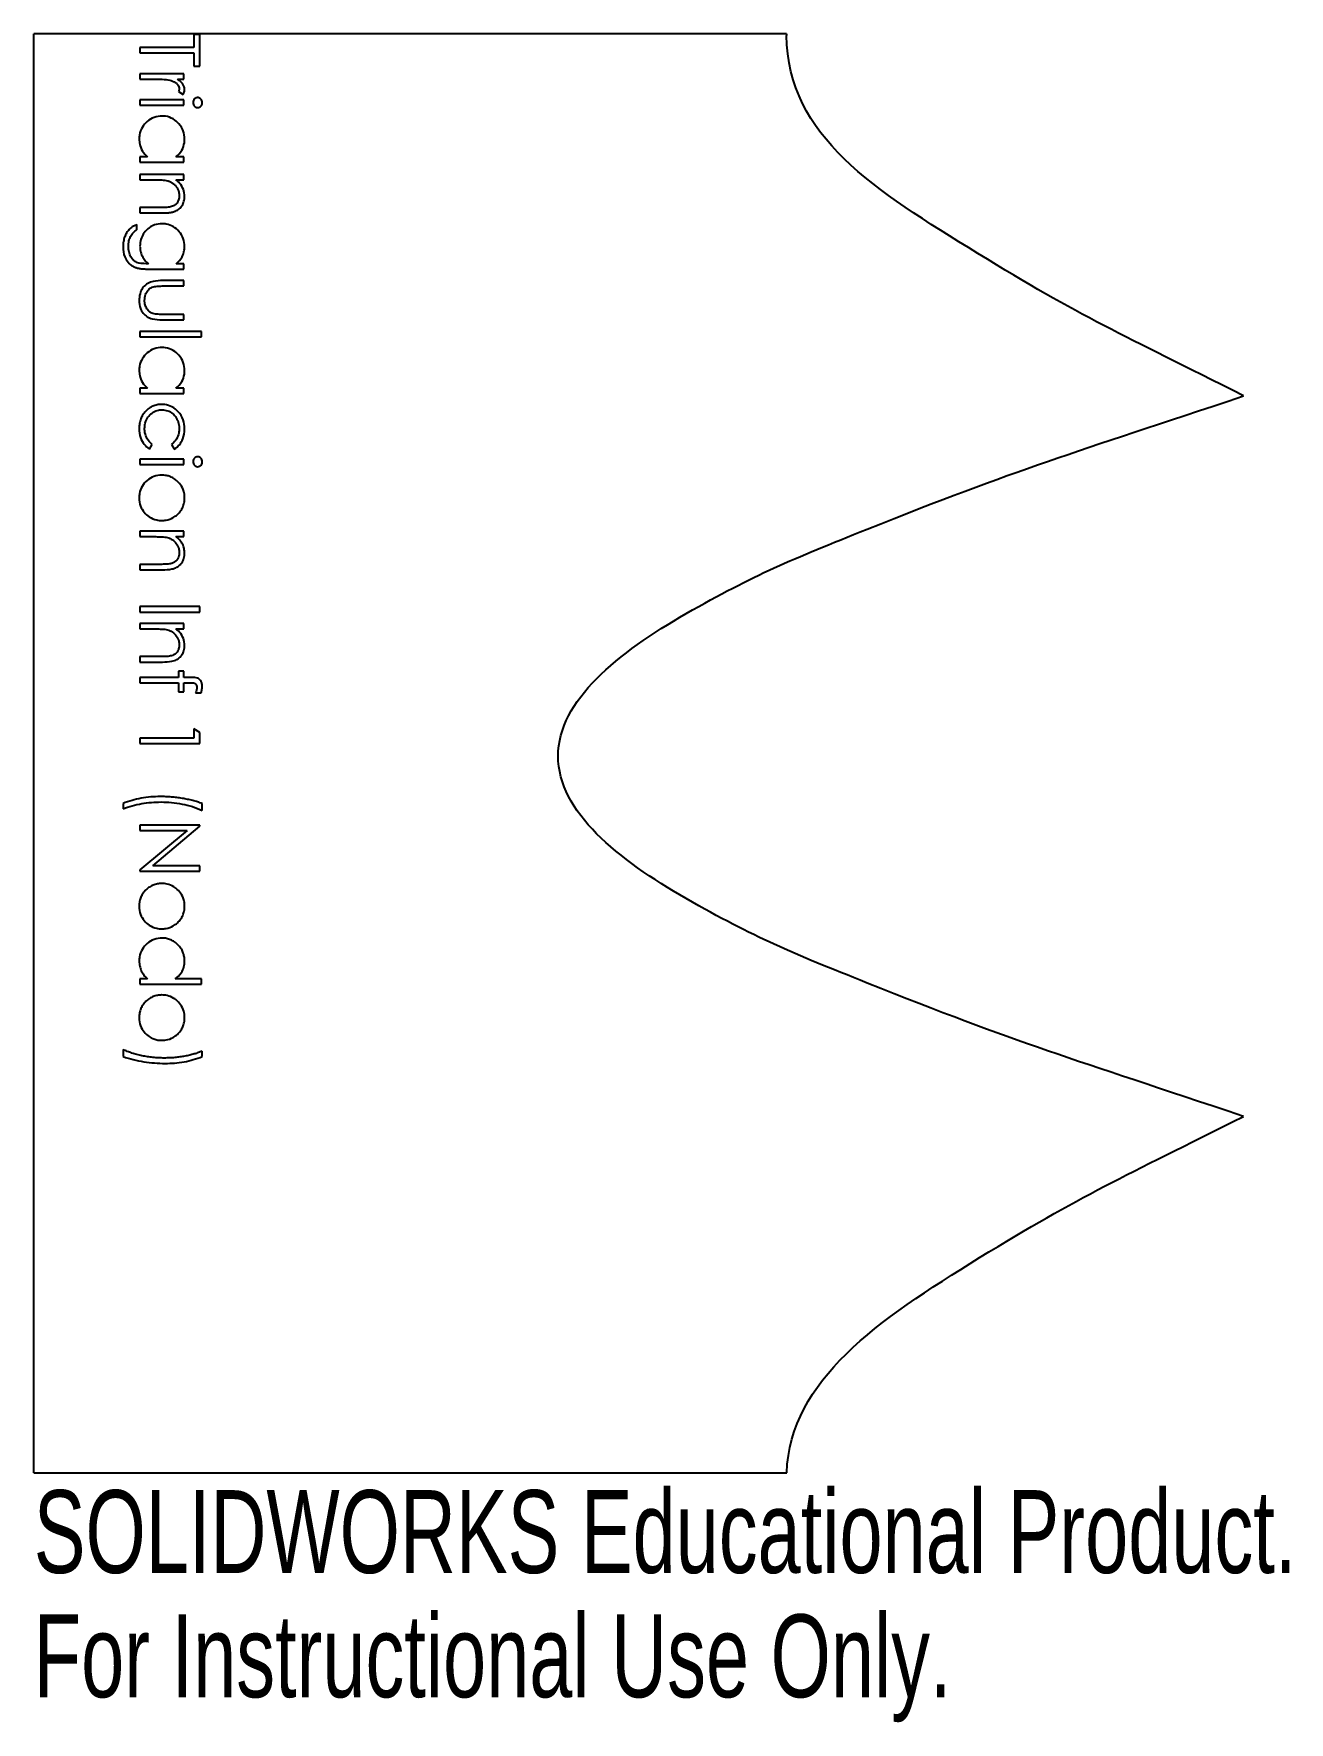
# Model space of a CAD drawing. Header units: millimetres. Extents: x 560.9 to 634.2, y -98.4 to 0.1.
import ezdxf

# ---------------------------------------------------------------- set-up
doc = ezdxf.new("R2010")
doc.units = ezdxf.units.MM
doc.styles.add('SLDTEXTSTYLE0', font='TXT', dxfattribs={"width": 0.7})

msp = doc.modelspace()

# ---------------------------------------------------------------- linework, layer by layer
at = {"color": 7, "linetype": 'Continuous', "lineweight": 25}
for p, q in [((560.889, -83.867), (560.889, 0.1)), ((604.826, 0.1), (560.889, 0.1)), ((570.229, 0.055), (570.229, -0.708)), ((570.588, 0.055), (570.229, 0.055)), ((570.588, -1.785), (570.588, 0.055)), ((604.826, 0.1), (604.826, 0)), ((567.088, -0.708), (567.088, -1.022)), ((570.229, -0.708), (567.088, -0.708)), ((567.088, -1.022), (570.229, -1.022)), ((570.229, -1.022), (570.229, -1.785)), ((570.229, -1.785), (570.588, -1.785)), ((569.645, -2.233), (567.088, -2.233)), ((567.088, -2.233), (567.088, -2.547)), ((567.088, -2.547), (567.947, -2.547)), ((569.269, -2.547), (569.645, -2.547)), ((569.645, -2.547), (569.645, -2.233)), ((569.645, -3.759), (567.088, -3.759)), ((567.088, -3.759), (567.088, -4.073)), ((569.331, -3.272), (569.603, -3.445)), ((569.645, -4.073), (569.645, -3.759)), ((567.088, -4.073), (569.645, -4.073)), ((567.088, -7.079), (567.088, -7.394)), ((567.53, -7.079), (567.088, -7.079)), ((567.088, -7.394), (569.645, -7.394)), ((569.645, -7.079), (569.172, -7.079)), ((569.645, -7.394), (569.645, -7.079)), ((569.645, -8.112), (567.088, -8.112)), ((567.088, -8.112), (567.088, -8.426)), ((567.088, -8.426), (568.013, -8.426)), ((569.184, -8.426), (569.645, -8.426)), ((569.645, -8.426), (569.645, -8.112)), ((567.088, -10.041), (567.088, -10.355)), ((568.291, -10.041), (567.088, -10.041)), ((567.088, -10.355), (568.394, -10.355)), ((566.908, -11.342), (566.908, -11.028)), ((567.578, -13.317), (567.445, -13.317)), ((567.616, -13.631), (569.645, -13.631)), ((569.645, -13.317), (569.198, -13.317)), ((569.645, -13.631), (569.645, -13.317)), ((569.645, -14.304), (568.423, -14.304)), ((568.459, -14.618), (569.645, -14.618)), ((569.645, -14.618), (569.645, -14.304)), ((568.4, -16.592), (569.645, -16.592)), ((569.645, -16.278), (568.459, -16.278)), ((569.645, -16.592), (569.645, -16.278)), ((570.677, -17.265), (567.088, -17.265)), ((567.088, -17.265), (567.088, -17.579)), ((567.088, -17.579), (570.677, -17.579)), ((570.677, -17.579), (570.677, -17.265)), ((567.088, -20.586), (567.088, -20.9)), ((567.53, -20.586), (567.088, -20.586)), ((569.645, -20.586), (569.172, -20.586)), ((569.645, -20.9), (569.645, -20.586)), ((567.088, -20.9), (569.645, -20.9)), ((567.633, -24.131), (567.806, -23.868)), ((568.927, -23.868), (569.091, -24.131)), ((569.645, -24.714), (567.088, -24.714)), ((567.088, -24.714), (567.088, -25.028)), ((567.088, -25.028), (569.645, -25.028)), ((569.645, -25.028), (569.645, -24.714)), ((569.645, -28.932), (567.088, -28.932)), ((567.088, -28.932), (567.088, -29.246)), ((567.088, -29.246), (568.013, -29.246)), ((569.184, -29.246), (569.645, -29.246)), ((569.645, -29.246), (569.645, -28.932)), ((567.088, -30.862), (567.088, -31.176)), ((568.291, -30.862), (567.088, -30.862)), ((567.088, -31.176), (568.394, -31.176)), ((570.588, -33.329), (567.088, -33.329)), ((567.088, -33.329), (567.088, -33.644)), ((570.588, -33.644), (570.588, -33.329)), ((567.088, -33.644), (570.588, -33.644)), ((569.645, -34.317), (567.088, -34.317)), ((567.088, -34.317), (567.088, -34.631)), ((569.645, -34.631), (569.645, -34.317)), ((567.088, -34.631), (568.013, -34.631)), ((569.184, -34.631), (569.645, -34.631)), ((567.088, -36.246), (567.088, -36.56)), ((568.291, -36.246), (567.088, -36.246)), ((567.088, -36.56), (568.394, -36.56)), ((569.331, -37.099), (569.331, -37.458)), ((569.645, -37.099), (569.331, -37.099)), ((569.645, -37.458), (569.645, -37.099)), ((567.088, -37.458), (567.088, -37.772)), ((569.331, -37.458), (567.088, -37.458)), ((567.088, -37.772), (569.331, -37.773)), ((569.331, -37.773), (569.331, -38.31)), ((569.331, -38.31), (569.645, -38.31)), ((570.054, -37.458), (569.645, -37.458)), ((569.645, -37.774), (570, -37.774)), ((569.645, -38.31), (569.645, -37.774)), ((570.33, -38.355), (570.656, -38.355)), ((567.088, -41.003), (567.088, -41.317)), ((570.229, -41.003), (567.088, -41.003)), ((567.088, -41.317), (570.588, -41.317)), ((570.588, -40.67), (570.229, -40.464)), ((570.229, -40.464), (570.229, -41.003)), ((570.588, -41.317), (570.588, -40.67)), ((566.101, -44.817), (566.101, -45.131)), ((570.722, -45.221), (570.722, -44.817)), ((567.088, -46.073), (567.088, -46.387)), ((570.588, -46.073), (567.088, -46.073)), ((567.833, -48.451), (570.588, -46.139)), ((570.588, -46.139), (570.588, -46.073)), ((569.836, -46.387), (567.088, -48.694)), ((567.088, -46.387), (569.836, -46.387)), ((567.088, -48.694), (567.088, -48.765)), ((567.088, -48.765), (570.588, -48.765)), ((570.588, -48.451), (567.833, -48.451)), ((570.588, -48.765), (570.588, -48.451)), ((567.088, -55.047), (567.088, -55.362)), ((567.53, -55.047), (567.088, -55.047)), ((570.677, -55.047), (569.15, -55.047)), ((570.677, -55.362), (570.677, -55.047)), ((567.088, -55.362), (570.677, -55.362)), ((566.101, -59.176), (566.101, -59.579)), ((570.722, -59.579), (570.722, -59.265)), ((560.889, -83.867), (604.83, -83.867))]:
    msp.add_line(p, q, dxfattribs=at)
for points, knots in [([(631.496, -21.025), (624.433, -17.481), (621.964, -16.406), (610.016, -9.035), (604.882, -5.929), (604.826, 0)], [0, 0, 0, 0, 0.5, 0.5, 1, 1, 1, 1]), ([(567.947, -2.547), (568.021, -2.547), (568.094, -2.548), (568.168, -2.549), (568.241, -2.55), (568.315, -2.552), (568.388, -2.555), (568.535, -2.562), (568.682, -2.57), (568.825, -2.604)], [0, 0, 0, 0, 0.0002205228, 0.0002205228, 0.0002205228, 0.0004410483, 0.0004410483, 0.0004410483, 0.0008813911, 0.0008813911, 0.0008813911, 0.0008813911]), ([(568.825, -2.604), (568.938, -2.635), (569.051, -2.676), (569.149, -2.741), (569.204, -2.778), (569.254, -2.826), (569.293, -2.88), (569.32, -2.915), (569.342, -2.955), (569.356, -2.996), (569.37, -3.033), (569.374, -3.073), (569.376, -3.112)], [0, 0, 0, 0, 0.0003514599, 0.0003514599, 0.0003514599, 0.0005518038, 0.0005518038, 0.0005518038, 0.000683329, 0.000683329, 0.000683329, 0.0008000032, 0.0008000032, 0.0008000032, 0.0008000032]), ([(569.69, -3.171), (569.689, -3.143), (569.686, -3.087), (569.668, -3.004), (569.635, -2.923), (569.591, -2.842), (569.533, -2.764), (569.46, -2.689), (569.371, -2.615), (569.304, -2.571), (569.269, -2.547)], [0, 0, 0, 0, 0.1071705, 0.2139109, 0.3238902, 0.4386791, 0.5615832, 0.6938525, 0.8399222, 1, 1, 1, 1]), ([(569.376, -3.112), (569.375, -3.126), (569.375, -3.14), (569.372, -3.154), (569.37, -3.168), (569.366, -3.182), (569.362, -3.195), (569.353, -3.221), (569.342, -3.247), (569.331, -3.272)], [0, 0, 0, 0, 0.0000422712, 0.0000422712, 0.0000422712, 0.0000846409, 0.0000846409, 0.0000846409, 0.0001681501, 0.0001681501, 0.0001681501, 0.0001681501]), ([(569.603, -3.445), (569.615, -3.424), (569.627, -3.403), (569.638, -3.381), (569.648, -3.359), (569.658, -3.336), (569.665, -3.313), (569.681, -3.268), (569.688, -3.219), (569.69, -3.171)], [0, 0, 0, 0, 0.0000730136, 0.0000730136, 0.0000730136, 0.0001462822, 0.0001462822, 0.0001462822, 0.0002916278, 0.0002916278, 0.0002916278, 0.0002916278]), ([(570.452, -3.624), (570.415, -3.627), (570.378, -3.633), (570.345, -3.648), (570.316, -3.662), (570.29, -3.682), (570.267, -3.706), (570.242, -3.732), (570.221, -3.763), (570.207, -3.797), (570.193, -3.829), (570.186, -3.866), (570.185, -3.901), (570.184, -3.906), (570.184, -3.91), (570.184, -3.915)], [0, 0, 0, 0, 0.0001091807, 0.0001091807, 0.0001091807, 0.0002052783, 0.0002052783, 0.0002052783, 0.0003134633, 0.0003134633, 0.0003134633, 0.0004198314, 0.0004198314, 0.0004198314, 0.0004329436, 0.0004329436, 0.0004329436, 0.0004329436]), ([(570.184, -3.915), (570.186, -3.952), (570.19, -3.991), (570.203, -4.026), (570.217, -4.062), (570.238, -4.095), (570.264, -4.123), (570.287, -4.149), (570.316, -4.17), (570.347, -4.185), (570.375, -4.198), (570.405, -4.204), (570.435, -4.207), (570.441, -4.207), (570.446, -4.207), (570.452, -4.208)], [0, 0, 0, 0, 0.0001132344, 0.0001132344, 0.0001132344, 0.0002274674, 0.0002274674, 0.0002274674, 0.0003309058, 0.0003309058, 0.0003309058, 0.0004216792, 0.0004216792, 0.0004216792, 0.0004378, 0.0004378, 0.0004378, 0.0004378]), ([(570.722, -3.915), (570.721, -3.878), (570.717, -3.841), (570.703, -3.806), (570.69, -3.772), (570.669, -3.74), (570.645, -3.712), (570.622, -3.686), (570.593, -3.664), (570.562, -3.649), (570.535, -3.636), (570.505, -3.628), (570.475, -3.626), (570.468, -3.625), (570.46, -3.625), (570.452, -3.624)], [0, 0, 0, 0, 0.0001098436, 0.0001098436, 0.0001098436, 0.0002205593, 0.0002205593, 0.0002205593, 0.0003250792, 0.0003250792, 0.0003250792, 0.000414101, 0.000414101, 0.000414101, 0.0004374454, 0.0004374454, 0.0004374454, 0.0004374454]), ([(570.452, -4.208), (570.489, -4.206), (570.527, -4.199), (570.561, -4.183), (570.591, -4.169), (570.618, -4.149), (570.641, -4.125), (570.661, -4.103), (570.678, -4.078), (570.691, -4.052), (570.708, -4.02), (570.717, -3.985), (570.72, -3.949), (570.721, -3.938), (570.722, -3.926), (570.722, -3.915)], [0, 0, 0, 0, 0.0001118622, 0.0001118622, 0.0001118622, 0.0002103872, 0.0002103872, 0.0002103872, 0.0002975539, 0.0002975539, 0.0002975539, 0.0004040557, 0.0004040557, 0.0004040557, 0.0004378435, 0.0004378435, 0.0004378435, 0.0004378435]), ([(568.374, -4.701), (568.217, -4.705), (568.058, -4.725), (567.912, -4.779), (567.763, -4.833), (567.624, -4.917), (567.506, -5.021), (567.399, -5.115), (567.304, -5.225), (567.23, -5.346), (567.146, -5.483), (567.089, -5.639), (567.062, -5.797), (567.049, -5.876), (567.045, -5.955), (567.043, -6.035)], [0, 0, 0, 0, 0.000468553, 0.000468553, 0.000468553, 0.00094187, 0.00094187, 0.00094187, 0.001366251, 0.001366251, 0.001366251, 0.001848714, 0.001848714, 0.001848714, 0.002084067, 0.002084067, 0.002084067, 0.002084067]), ([(569.69, -6.045), (569.686, -5.885), (569.665, -5.722), (569.61, -5.572), (569.554, -5.421), (569.467, -5.279), (569.361, -5.158), (569.263, -5.046), (569.148, -4.948), (569.021, -4.872), (568.883, -4.79), (568.726, -4.736), (568.568, -4.714), (568.504, -4.706), (568.439, -4.703), (568.374, -4.701)], [0, 0, 0, 0, 0.000479479, 0.000479479, 0.000479479, 0.000962634, 0.000962634, 0.000962634, 0.001405138, 0.001405138, 0.001405138, 0.001885587, 0.001885587, 0.001885587, 0.002077591, 0.002077591, 0.002077591, 0.002077591]), ([(567.043, -6.035), (567.045, -6.135), (567.052, -6.235), (567.072, -6.333), (567.102, -6.477), (567.155, -6.618), (567.232, -6.743), (567.311, -6.87), (567.418, -6.98), (567.53, -7.079)], [0, 0, 0, 0, 0.000300039, 0.000300039, 0.000300039, 0.000743344, 0.000743344, 0.000743344, 0.00119571, 0.00119571, 0.00119571, 0.00119571]), ([(569.172, -7.079), (569.312, -6.971), (569.445, -6.844), (569.532, -6.69), (569.607, -6.558), (569.655, -6.409), (569.676, -6.259), (569.686, -6.188), (569.688, -6.116), (569.69, -6.045)], [0, 0, 0, 0, 0.000530759, 0.000530759, 0.000530759, 0.000981268, 0.000981268, 0.000981268, 0.001191082, 0.001191082, 0.001191082, 0.001191082]), ([(568.013, -8.426), (568.07, -8.426), (568.128, -8.426), (568.185, -8.427), (568.242, -8.428), (568.3, -8.431), (568.357, -8.433), (568.472, -8.439), (568.587, -8.449), (568.699, -8.474)], [0, 0, 0, 0, 0.0001724863, 0.0001724863, 0.0001724863, 0.000345024, 0.000345024, 0.000345024, 0.0006898418, 0.0006898418, 0.0006898418, 0.0006898418]), ([(568.699, -8.474), (568.722, -8.481), (568.769, -8.495), (568.837, -8.522), (568.902, -8.555), (568.964, -8.592), (569.023, -8.635), (569.079, -8.682), (569.132, -8.736), (569.182, -8.794), (569.227, -8.855), (569.268, -8.919), (569.301, -8.985), (569.329, -9.052), (569.35, -9.123), (569.365, -9.195), (569.375, -9.269), (569.376, -9.319), (569.376, -9.344)], [0, 0, 0, 0, 0.061992, 0.123897, 0.184802, 0.245629, 0.307099, 0.369269, 0.432493, 0.497554, 0.562334, 0.625915, 0.687615, 0.749743, 0.810995, 0.873359, 0.936007, 1, 1, 1, 1]), ([(569.69, -9.399), (569.686, -9.257), (569.667, -9.113), (569.618, -8.981), (569.568, -8.846), (569.49, -8.721), (569.394, -8.615), (569.331, -8.545), (569.258, -8.485), (569.184, -8.426)], [0, 0, 0, 0, 0.000424561, 0.000424561, 0.000424561, 0.000854339, 0.000854339, 0.000854339, 0.001133983, 0.001133983, 0.001133983, 0.001133983]), ([(568.394, -10.355), (568.436, -10.355), (568.516, -10.355), (568.633, -10.349), (568.741, -10.34), (568.841, -10.33), (568.932, -10.314), (569.015, -10.296), (569.089, -10.275), (569.176, -10.241), (569.273, -10.19), (569.378, -10.114), (569.47, -10.022), (569.549, -9.917), (569.612, -9.8), (569.658, -9.674), (569.685, -9.539), (569.689, -9.446), (569.69, -9.399)], [0, 0, 0, 0, 0.067923, 0.131717, 0.190656, 0.245181, 0.295489, 0.341221, 0.383361, 0.421412, 0.492924, 0.562832, 0.632712, 0.704141, 0.776527, 0.848832, 0.922765, 1, 1, 1, 1]), ([(569.376, -9.344), (569.375, -9.387), (569.373, -9.469), (569.348, -9.585), (569.309, -9.689), (569.253, -9.781), (569.181, -9.858), (569.093, -9.922), (568.989, -9.973), (568.913, -9.993), (568.873, -10.004)], [0, 0, 0, 0, 0.140739, 0.270019, 0.390719, 0.506822, 0.621524, 0.739167, 0.86448, 1, 1, 1, 1]), ([(568.873, -10.004), (568.825, -10.014), (568.777, -10.021), (568.728, -10.026), (568.679, -10.03), (568.631, -10.034), (568.582, -10.036), (568.485, -10.04), (568.388, -10.04), (568.291, -10.041)], [0, 0, 0, 0, 0.0001464428, 0.0001464428, 0.0001464428, 0.0002924623, 0.0002924623, 0.0002924623, 0.0005834567, 0.0005834567, 0.0005834567, 0.0005834567]), ([(566.908, -11.028), (566.86, -11.051), (566.768, -11.094), (566.643, -11.168), (566.536, -11.244), (566.445, -11.326), (566.369, -11.416), (566.301, -11.516), (566.243, -11.628), (566.192, -11.751), (566.15, -11.885), (566.123, -12.028), (566.103, -12.178), (566.101, -12.282), (566.101, -12.334)], [0, 0, 0, 0, 0.096942, 0.185125, 0.264589, 0.337093, 0.407303, 0.479849, 0.556958, 0.63826, 0.723152, 0.811521, 0.903506, 1, 1, 1, 1]), ([(566.415, -12.304), (566.416, -12.249), (566.419, -12.142), (566.441, -11.989), (566.479, -11.85), (566.532, -11.724), (566.601, -11.611), (566.688, -11.509), (566.79, -11.417), (566.868, -11.368), (566.908, -11.342)], [0, 0, 0, 0, 0.146145, 0.28065, 0.406475, 0.524888, 0.639938, 0.756195, 0.875284, 1, 1, 1, 1]), ([(568.375, -10.983), (568.225, -10.986), (568.073, -11.008), (567.932, -11.059), (567.79, -11.109), (567.656, -11.187), (567.542, -11.286), (567.438, -11.376), (567.349, -11.485), (567.278, -11.603), (567.204, -11.728), (567.149, -11.865), (567.118, -12.007), (567.098, -12.101), (567.089, -12.198), (567.088, -12.294)], [0, 0, 0, 0, 0.0004491, 0.0004491, 0.0004491, 0.00090161, 0.00090161, 0.00090161, 0.00131349, 0.00131349, 0.00131349, 0.001747088, 0.001747088, 0.001747088, 0.002033803, 0.002033803, 0.002033803, 0.002033803]), ([(569.69, -12.304), (569.687, -12.151), (569.661, -11.995), (569.609, -11.851), (569.556, -11.707), (569.476, -11.57), (569.378, -11.452), (569.28, -11.333), (569.158, -11.232), (569.024, -11.156), (568.9, -11.085), (568.764, -11.033), (568.624, -11.006), (568.542, -10.991), (568.458, -10.985), (568.375, -10.983)], [0, 0, 0, 0, 0.000460397, 0.000460397, 0.000460397, 0.000921795, 0.000921795, 0.000921795, 0.001384223, 0.001384223, 0.001384223, 0.001812171, 0.001812171, 0.001812171, 0.002059294, 0.002059294, 0.002059294, 0.002059294]), ([(566.101, -12.334), (566.103, -12.53), (566.128, -12.73), (566.2, -12.912), (566.246, -13.027), (566.309, -13.138), (566.389, -13.233), (566.469, -13.328), (566.57, -13.41), (566.68, -13.469), (566.728, -13.496), (566.78, -13.517), (566.831, -13.538)], [0, 0, 0, 0, 0.00058602, 0.00058602, 0.00058602, 0.000954509, 0.000954509, 0.000954509, 0.001326333, 0.001326333, 0.001326333, 0.001488899, 0.001488899, 0.001488899, 0.001488899]), ([(567.445, -13.317), (567.257, -13.316), (567.06, -13.312), (566.886, -13.239), (566.823, -13.212), (566.765, -13.172), (566.714, -13.125), (566.648, -13.064), (566.594, -12.988), (566.55, -12.909), (566.504, -12.826), (566.471, -12.735), (566.45, -12.643), (566.425, -12.533), (566.418, -12.418), (566.415, -12.304)], [0, 0, 0, 0, 0.000564316, 0.000564316, 0.000564316, 0.000766911, 0.000766911, 0.000766911, 0.001034491, 0.001034491, 0.001034491, 0.001313609, 0.001313609, 0.001313609, 0.001648592, 0.001648592, 0.001648592, 0.001648592]), ([(567.088, -12.294), (567.089, -12.344), (567.092, -12.442), (567.117, -12.587), (567.156, -12.728), (567.212, -12.864), (567.281, -12.993), (567.366, -13.112), (567.465, -13.222), (567.54, -13.285), (567.578, -13.317)], [0, 0, 0, 0, 0.1268199, 0.2509605, 0.3750365, 0.5001736, 0.6252807, 0.7491047, 0.8734393, 1, 1, 1, 1]), ([(569.198, -13.317), (569.329, -13.201), (569.457, -13.073), (569.541, -12.92), (569.607, -12.801), (569.649, -12.668), (569.672, -12.534), (569.684, -12.458), (569.688, -12.381), (569.69, -12.304)], [0, 0, 0, 0, 0.000524192, 0.000524192, 0.000524192, 0.000929105, 0.000929105, 0.000929105, 0.001156439, 0.001156439, 0.001156439, 0.001156439]), ([(566.831, -13.538), (566.853, -13.545), (566.9, -13.561), (566.976, -13.579), (567.06, -13.596), (567.154, -13.609), (567.257, -13.618), (567.368, -13.626), (567.489, -13.63), (567.572, -13.63), (567.616, -13.631)], [0, 0, 0, 0, 0.088282, 0.186629, 0.294571, 0.414136, 0.543709, 0.684511, 0.836555, 1, 1, 1, 1]), ([(568.423, -14.304), (568.235, -14.306), (568.044, -14.314), (567.86, -14.352), (567.749, -14.374), (567.638, -14.411), (567.54, -14.468), (567.442, -14.525), (567.351, -14.6), (567.279, -14.688), (567.212, -14.77), (567.158, -14.864), (567.121, -14.964), (567.071, -15.099), (567.048, -15.245), (567.044, -15.389), (567.043, -15.409), (567.043, -15.43), (567.043, -15.45)], [0, 0, 0, 0, 0.000565863, 0.000565863, 0.000565863, 0.000906736, 0.000906736, 0.000906736, 0.001249315, 0.001249315, 0.001249315, 0.001567921, 0.001567921, 0.001567921, 0.002000259, 0.002000259, 0.002000259, 0.002060774, 0.002060774, 0.002060774, 0.002060774]), ([(567.357, -15.453), (567.361, -15.338), (567.373, -15.221), (567.413, -15.114), (567.443, -15.032), (567.485, -14.954), (567.539, -14.886), (567.594, -14.819), (567.664, -14.76), (567.74, -14.719), (567.779, -14.698), (567.82, -14.682), (567.861, -14.668)], [0, 0, 0, 0, 0.0003439931, 0.0003439931, 0.0003439931, 0.0006025785, 0.0006025785, 0.0006025785, 0.0008640294, 0.0008640294, 0.0008640294, 0.0009928989, 0.0009928989, 0.0009928989, 0.0009928989]), ([(567.861, -14.668), (567.91, -14.654), (567.959, -14.645), (568.009, -14.639), (568.059, -14.633), (568.109, -14.629), (568.16, -14.626), (568.259, -14.619), (568.359, -14.618), (568.459, -14.618)], [0, 0, 0, 0, 0.0001511244, 0.0001511244, 0.0001511244, 0.0003015882, 0.0003015882, 0.0003015882, 0.0006008298, 0.0006008298, 0.0006008298, 0.0006008298]), ([(567.043, -15.45), (567.044, -15.609), (567.063, -15.772), (567.116, -15.922), (567.152, -16.023), (567.206, -16.118), (567.272, -16.201), (567.339, -16.284), (567.42, -16.357), (567.511, -16.413), (567.599, -16.467), (567.698, -16.507), (567.798, -16.532), (567.994, -16.582), (568.199, -16.59), (568.4, -16.592)], [0, 0, 0, 0, 0.000477917, 0.000477917, 0.000477917, 0.000796151, 0.000796151, 0.000796151, 0.00111455, 0.00111455, 0.00111455, 0.001424244, 0.001424244, 0.001424244, 0.002025947, 0.002025947, 0.002025947, 0.002025947]), ([(567.836, -16.226), (567.801, -16.212), (567.732, -16.184), (567.639, -16.119), (567.556, -16.041), (567.486, -15.947), (567.428, -15.84), (567.387, -15.721), (567.361, -15.59), (567.359, -15.5), (567.357, -15.453)], [0, 0, 0, 0, 0.115664, 0.229991, 0.346413, 0.46697, 0.591645, 0.720864, 0.855364, 1, 1, 1, 1]), ([(568.459, -16.278), (568.407, -16.278), (568.354, -16.278), (568.302, -16.276), (568.25, -16.275), (568.197, -16.274), (568.145, -16.271), (568.041, -16.265), (567.936, -16.256), (567.836, -16.226)], [0, 0, 0, 0, 0.0001570576, 0.0001570576, 0.0001570576, 0.0003140934, 0.0003140934, 0.0003140934, 0.0006275789, 0.0006275789, 0.0006275789, 0.0006275789]), ([(568.374, -18.208), (568.217, -18.212), (568.058, -18.232), (567.912, -18.285), (567.763, -18.339), (567.624, -18.424), (567.506, -18.528), (567.399, -18.622), (567.304, -18.731), (567.23, -18.853), (567.146, -18.99), (567.089, -19.146), (567.062, -19.304), (567.049, -19.382), (567.045, -19.462), (567.043, -19.541)], [0, 0, 0, 0, 0.000468553, 0.000468553, 0.000468553, 0.00094187, 0.00094187, 0.00094187, 0.001366251, 0.001366251, 0.001366251, 0.001848714, 0.001848714, 0.001848714, 0.002084067, 0.002084067, 0.002084067, 0.002084067]), ([(569.69, -19.551), (569.686, -19.391), (569.665, -19.228), (569.61, -19.078), (569.554, -18.927), (569.467, -18.785), (569.361, -18.664), (569.263, -18.553), (569.148, -18.454), (569.021, -18.378), (568.883, -18.297), (568.726, -18.243), (568.568, -18.221), (568.504, -18.212), (568.439, -18.21), (568.374, -18.208)], [0, 0, 0, 0, 0.000479479, 0.000479479, 0.000479479, 0.000962634, 0.000962634, 0.000962634, 0.001405138, 0.001405138, 0.001405138, 0.001885587, 0.001885587, 0.001885587, 0.002077591, 0.002077591, 0.002077591, 0.002077591]), ([(567.043, -19.541), (567.045, -19.641), (567.052, -19.742), (567.072, -19.84), (567.102, -19.983), (567.155, -20.125), (567.232, -20.249), (567.311, -20.377), (567.418, -20.487), (567.53, -20.586)], [0, 0, 0, 0, 0.000300039, 0.000300039, 0.000300039, 0.000743344, 0.000743344, 0.000743344, 0.00119571, 0.00119571, 0.00119571, 0.00119571]), ([(569.172, -20.586), (569.312, -20.478), (569.445, -20.35), (569.532, -20.196), (569.607, -20.064), (569.655, -19.915), (569.676, -19.765), (569.686, -19.694), (569.688, -19.623), (569.69, -19.551)], [0, 0, 0, 0, 0.000530759, 0.000530759, 0.000530759, 0.000981268, 0.000981268, 0.000981268, 0.001191082, 0.001191082, 0.001191082, 0.001191082]), ([(568.346, -21.528), (568.301, -21.529), (568.213, -21.532), (568.085, -21.551), (567.961, -21.582), (567.842, -21.625), (567.729, -21.683), (567.621, -21.752), (567.517, -21.833), (567.421, -21.927), (567.332, -22.029), (567.254, -22.139), (567.189, -22.256), (567.135, -22.379), (567.094, -22.509), (567.065, -22.645), (567.046, -22.787), (567.044, -22.884), (567.043, -22.934)], [0, 0, 0, 0, 0.062364, 0.123012, 0.182174, 0.241193, 0.300283, 0.359854, 0.421046, 0.484347, 0.548038, 0.610621, 0.673006, 0.735559, 0.798911, 0.863669, 0.930444, 1, 1, 1, 1]), ([(569.69, -22.96), (569.688, -22.78), (569.663, -22.597), (569.603, -22.428), (569.542, -22.257), (569.446, -22.095), (569.325, -21.96), (569.22, -21.843), (569.09, -21.746), (568.951, -21.674), (568.82, -21.606), (568.675, -21.561), (568.529, -21.541), (568.468, -21.532), (568.407, -21.529), (568.346, -21.528)], [0, 0, 0, 0, 0.000539492, 0.000539492, 0.000539492, 0.001084889, 0.001084889, 0.001084889, 0.00155631, 0.00155631, 0.00155631, 0.001998968, 0.001998968, 0.001998968, 0.002180722, 0.002180722, 0.002180722, 0.002180722]), ([(631.496, -63.075), (621.566, -59.753), (618.25, -58.786), (605.159, -53.545), (602.943, -52.652), (594.993, -48.082), (591.49, -45.322), (591.491, -38.779), (594.994, -36.017), (602.941, -31.45), (605.16, -30.555), (618.248, -25.315), (621.567, -24.347), (631.496, -21.025)], [0, 0, 0, 0, 0.25, 0.25, 0.375, 0.375, 0.5, 0.5, 0.625, 0.625, 0.75, 0.75, 1, 1, 1, 1]), ([(567.357, -22.939), (567.362, -22.795), (567.379, -22.648), (567.429, -22.513), (567.47, -22.404), (567.528, -22.301), (567.6, -22.211), (567.673, -22.121), (567.765, -22.044), (567.865, -21.984), (567.961, -21.927), (568.067, -21.884), (568.177, -21.862), (568.241, -21.849), (568.308, -21.845), (568.374, -21.842)], [0, 0, 0, 0, 0.000432121, 0.000432121, 0.000432121, 0.00077744, 0.00077744, 0.00077744, 0.001125126, 0.001125126, 0.001125126, 0.001459639, 0.001459639, 0.001459639, 0.001655113, 0.001655113, 0.001655113, 0.001655113]), ([(568.374, -21.842), (568.486, -21.845), (568.6, -21.861), (568.705, -21.898), (568.812, -21.936), (568.911, -21.997), (568.997, -22.071), (569.075, -22.138), (569.144, -22.216), (569.2, -22.303), (569.268, -22.406), (569.316, -22.523), (569.344, -22.643), (569.367, -22.739), (569.373, -22.838), (569.376, -22.937)], [0, 0, 0, 0, 0.000336195, 0.000336195, 0.000336195, 0.000676197, 0.000676197, 0.000676197, 0.000983424, 0.000983424, 0.000983424, 0.001353894, 0.001353894, 0.001353894, 0.001647623, 0.001647623, 0.001647623, 0.001647623]), ([(567.043, -22.934), (567.044, -23.113), (567.067, -23.296), (567.125, -23.465), (567.173, -23.605), (567.244, -23.74), (567.335, -23.856), (567.418, -23.963), (567.521, -24.055), (567.633, -24.131)], [0, 0, 0, 0, 0.000537768, 0.000537768, 0.000537768, 0.000980305, 0.000980305, 0.000980305, 0.001384691, 0.001384691, 0.001384691, 0.001384691]), ([(567.806, -23.868), (567.739, -23.811), (567.673, -23.752), (567.617, -23.684), (567.537, -23.587), (567.471, -23.476), (567.428, -23.358), (567.385, -23.241), (567.363, -23.115), (567.359, -22.991), (567.358, -22.974), (567.357, -22.956), (567.357, -22.939)], [0, 0, 0, 0, 0.000263231, 0.000263231, 0.000263231, 0.000643619, 0.000643619, 0.000643619, 0.001019006, 0.001019006, 0.001019006, 0.001071059, 0.001071059, 0.001071059, 0.001071059]), ([(569.376, -22.937), (569.374, -23.025), (569.369, -23.114), (569.351, -23.201), (569.327, -23.323), (569.282, -23.443), (569.218, -23.55), (569.154, -23.655), (569.07, -23.75), (568.976, -23.829), (568.96, -23.842), (568.944, -23.855), (568.927, -23.868)], [0, 0, 0, 0, 0.000265138, 0.000265138, 0.000265138, 0.000642413, 0.000642413, 0.000642413, 0.001014098, 0.001014098, 0.001014098, 0.001076079, 0.001076079, 0.001076079, 0.001076079]), ([(569.091, -24.131), (569.201, -24.062), (569.305, -23.98), (569.387, -23.879), (569.469, -23.779), (569.532, -23.661), (569.58, -23.541), (569.652, -23.357), (569.686, -23.157), (569.69, -22.96)], [0, 0, 0, 0, 0.000388541, 0.000388541, 0.000388541, 0.000777045, 0.000777045, 0.000777045, 0.001370811, 0.001370811, 0.001370811, 0.001370811]), ([(570.452, -24.579), (570.415, -24.582), (570.378, -24.588), (570.345, -24.603), (570.316, -24.617), (570.29, -24.638), (570.267, -24.661), (570.242, -24.688), (570.221, -24.718), (570.207, -24.752), (570.193, -24.785), (570.186, -24.821), (570.185, -24.856), (570.184, -24.861), (570.184, -24.865), (570.184, -24.87)], [0, 0, 0, 0, 0.0001091807, 0.0001091807, 0.0001091807, 0.0002052783, 0.0002052783, 0.0002052783, 0.0003134633, 0.0003134633, 0.0003134633, 0.0004198314, 0.0004198314, 0.0004198314, 0.0004329436, 0.0004329436, 0.0004329436, 0.0004329436]), ([(570.722, -24.87), (570.721, -24.833), (570.717, -24.796), (570.703, -24.762), (570.69, -24.727), (570.669, -24.695), (570.645, -24.667), (570.622, -24.642), (570.593, -24.619), (570.562, -24.604), (570.535, -24.591), (570.505, -24.584), (570.475, -24.581), (570.468, -24.58), (570.46, -24.58), (570.452, -24.579)], [0, 0, 0, 0, 0.0001098436, 0.0001098436, 0.0001098436, 0.0002205593, 0.0002205593, 0.0002205593, 0.0003250792, 0.0003250792, 0.0003250792, 0.000414101, 0.000414101, 0.000414101, 0.0004374454, 0.0004374454, 0.0004374454, 0.0004374454]), ([(570.184, -24.87), (570.186, -24.907), (570.19, -24.946), (570.203, -24.981), (570.217, -25.017), (570.238, -25.05), (570.264, -25.078), (570.287, -25.104), (570.316, -25.125), (570.347, -25.14), (570.375, -25.153), (570.405, -25.16), (570.435, -25.162), (570.441, -25.162), (570.446, -25.162), (570.452, -25.163)], [0, 0, 0, 0, 0.0001132344, 0.0001132344, 0.0001132344, 0.0002274674, 0.0002274674, 0.0002274674, 0.0003309058, 0.0003309058, 0.0003309058, 0.0004216792, 0.0004216792, 0.0004216792, 0.0004378, 0.0004378, 0.0004378, 0.0004378]), ([(570.452, -25.163), (570.489, -25.161), (570.527, -25.155), (570.561, -25.139), (570.591, -25.124), (570.618, -25.104), (570.641, -25.08), (570.661, -25.058), (570.678, -25.033), (570.691, -25.007), (570.708, -24.975), (570.717, -24.94), (570.72, -24.904), (570.721, -24.893), (570.722, -24.881), (570.722, -24.87)], [0, 0, 0, 0, 0.0001118622, 0.0001118622, 0.0001118622, 0.0002103872, 0.0002103872, 0.0002103872, 0.0002975539, 0.0002975539, 0.0002975539, 0.0004040557, 0.0004040557, 0.0004040557, 0.0004378435, 0.0004378435, 0.0004378435, 0.0004378435]), ([(568.36, -25.656), (568.206, -25.66), (568.049, -25.681), (567.904, -25.734), (567.758, -25.787), (567.621, -25.869), (567.503, -25.969), (567.387, -26.065), (567.285, -26.182), (567.21, -26.312), (567.137, -26.438), (567.088, -26.58), (567.064, -26.723), (567.049, -26.808), (567.045, -26.895), (567.043, -26.982)], [0, 0, 0, 0, 0.000462335, 0.000462335, 0.000462335, 0.000927127, 0.000927127, 0.000927127, 0.001377586, 0.001377586, 0.001377586, 0.001814281, 0.001814281, 0.001814281, 0.002070461, 0.002070461, 0.002070461, 0.002070461]), ([(569.267, -26.007), (569.235, -25.979), (569.171, -25.924), (569.068, -25.852), (568.96, -25.792), (568.849, -25.742), (568.733, -25.703), (568.612, -25.676), (568.487, -25.66), (568.402, -25.658), (568.36, -25.656)], [0, 0, 0, 0, 0.128411, 0.253759, 0.377286, 0.498912, 0.621321, 0.744762, 0.871081, 1, 1, 1, 1]), ([(569.69, -26.982), (569.688, -26.89), (569.683, -26.797), (569.665, -26.707), (569.638, -26.567), (569.587, -26.428), (569.514, -26.305), (569.447, -26.195), (569.36, -26.096), (569.267, -26.007)], [0, 0, 0, 0, 0.000275341, 0.000275341, 0.000275341, 0.000708871, 0.000708871, 0.000708871, 0.00109746, 0.00109746, 0.00109746, 0.00109746]), ([(567.043, -26.982), (567.047, -27.144), (567.067, -27.31), (567.123, -27.462), (567.17, -27.59), (567.24, -27.712), (567.327, -27.816), (567.414, -27.921), (567.518, -28.013), (567.631, -28.088), (567.763, -28.175), (567.912, -28.239), (568.066, -28.273), (568.162, -28.294), (568.261, -28.302), (568.36, -28.304)], [0, 0, 0, 0, 0.000487069, 0.000487069, 0.000487069, 0.000894783, 0.000894783, 0.000894783, 0.00129993, 0.00129993, 0.00129993, 0.001772484, 0.001772484, 0.001772484, 0.002064289, 0.002064289, 0.002064289, 0.002064289]), ([(569.269, -27.953), (569.303, -27.921), (569.369, -27.857), (569.455, -27.75), (569.527, -27.637), (569.587, -27.518), (569.633, -27.393), (569.666, -27.261), (569.687, -27.124), (569.689, -27.03), (569.69, -26.982)], [0, 0, 0, 0, 0.12849, 0.253137, 0.375318, 0.496784, 0.617855, 0.74166, 0.868245, 1, 1, 1, 1]), ([(568.36, -28.304), (568.443, -28.302), (568.527, -28.297), (568.609, -28.283), (568.752, -28.258), (568.893, -28.208), (569.019, -28.136), (569.109, -28.085), (569.191, -28.021), (569.269, -27.953)], [0, 0, 0, 0, 0.000250447, 0.000250447, 0.000250447, 0.00069061, 0.00069061, 0.00069061, 0.001000429, 0.001000429, 0.001000429, 0.001000429]), ([(568.013, -29.246), (568.07, -29.246), (568.128, -29.247), (568.185, -29.248), (568.242, -29.249), (568.3, -29.251), (568.357, -29.254), (568.472, -29.259), (568.587, -29.269), (568.699, -29.295)], [0, 0, 0, 0, 0.0001724863, 0.0001724863, 0.0001724863, 0.000345024, 0.000345024, 0.000345024, 0.0006898418, 0.0006898418, 0.0006898418, 0.0006898418]), ([(568.699, -29.295), (568.799, -29.324), (568.898, -29.366), (568.983, -29.427), (569.069, -29.487), (569.145, -29.563), (569.207, -29.648), (569.271, -29.736), (569.322, -29.838), (569.349, -29.944), (569.367, -30.016), (569.375, -30.091), (569.376, -30.165)], [0, 0, 0, 0, 0.000313579, 0.000313579, 0.000313579, 0.000626976, 0.000626976, 0.000626976, 0.000956244, 0.000956244, 0.000956244, 0.001176221, 0.001176221, 0.001176221, 0.001176221]), ([(569.69, -30.219), (569.689, -30.172), (569.686, -30.08), (569.663, -29.944), (569.625, -29.813), (569.572, -29.688), (569.502, -29.568), (569.414, -29.453), (569.307, -29.345), (569.226, -29.28), (569.184, -29.246)], [0, 0, 0, 0, 0.12314, 0.243411, 0.36189, 0.48007, 0.601012, 0.726431, 0.859024, 1, 1, 1, 1]), ([(568.394, -31.176), (568.578, -31.175), (568.765, -31.168), (568.946, -31.131), (569.048, -31.111), (569.149, -31.078), (569.24, -31.027), (569.331, -30.975), (569.414, -30.906), (569.481, -30.825), (569.543, -30.75), (569.593, -30.665), (569.628, -30.575), (569.664, -30.48), (569.683, -30.377), (569.688, -30.275), (569.689, -30.257), (569.69, -30.238), (569.69, -30.219)], [0, 0, 0, 0, 0.000553515, 0.000553515, 0.000553515, 0.000866834, 0.000866834, 0.000866834, 0.001182824, 0.001182824, 0.001182824, 0.001473167, 0.001473167, 0.001473167, 0.001779524, 0.001779524, 0.001779524, 0.001835174, 0.001835174, 0.001835174, 0.001835174]), ([(569.376, -30.165), (569.373, -30.257), (569.365, -30.351), (569.335, -30.438), (569.315, -30.497), (569.285, -30.554), (569.247, -30.604), (569.208, -30.653), (569.16, -30.696), (569.108, -30.73), (569.056, -30.763), (568.998, -30.788), (568.939, -30.806), (568.917, -30.813), (568.895, -30.818), (568.873, -30.824)], [0, 0, 0, 0, 0.0002769339, 0.0002769339, 0.0002769339, 0.0004633954, 0.0004633954, 0.0004633954, 0.0006504252, 0.0006504252, 0.0006504252, 0.0008345273, 0.0008345273, 0.0008345273, 0.0009022224, 0.0009022224, 0.0009022224, 0.0009022224]), ([(568.873, -30.824), (568.825, -30.835), (568.777, -30.842), (568.728, -30.846), (568.679, -30.851), (568.631, -30.854), (568.582, -30.856), (568.485, -30.861), (568.388, -30.861), (568.291, -30.862)], [0, 0, 0, 0, 0.0001464428, 0.0001464428, 0.0001464428, 0.0002924623, 0.0002924623, 0.0002924623, 0.0005834567, 0.0005834567, 0.0005834567, 0.0005834567]), ([(568.013, -34.631), (568.07, -34.631), (568.128, -34.631), (568.185, -34.632), (568.242, -34.633), (568.3, -34.636), (568.357, -34.638), (568.472, -34.644), (568.587, -34.654), (568.699, -34.679)], [0, 0, 0, 0, 0.0001724863, 0.0001724863, 0.0001724863, 0.000345024, 0.000345024, 0.000345024, 0.0006898418, 0.0006898418, 0.0006898418, 0.0006898418]), ([(568.699, -34.679), (568.799, -34.708), (568.898, -34.751), (568.983, -34.811), (569.069, -34.872), (569.145, -34.948), (569.207, -35.032), (569.271, -35.121), (569.322, -35.222), (569.349, -35.329), (569.367, -35.4), (569.375, -35.475), (569.376, -35.549)], [0, 0, 0, 0, 0.000313579, 0.000313579, 0.000313579, 0.000626976, 0.000626976, 0.000626976, 0.000956244, 0.000956244, 0.000956244, 0.001176221, 0.001176221, 0.001176221, 0.001176221]), ([(569.69, -35.604), (569.686, -35.462), (569.667, -35.318), (569.618, -35.186), (569.568, -35.052), (569.49, -34.926), (569.394, -34.82), (569.331, -34.75), (569.258, -34.69), (569.184, -34.631)], [0, 0, 0, 0, 0.000424561, 0.000424561, 0.000424561, 0.000854339, 0.000854339, 0.000854339, 0.001133983, 0.001133983, 0.001133983, 0.001133983]), ([(568.873, -36.209), (568.825, -36.219), (568.777, -36.226), (568.728, -36.231), (568.679, -36.236), (568.631, -36.239), (568.582, -36.241), (568.485, -36.245), (568.388, -36.246), (568.291, -36.246)], [0, 0, 0, 0, 0.0001464428, 0.0001464428, 0.0001464428, 0.0002924623, 0.0002924623, 0.0002924623, 0.0005834567, 0.0005834567, 0.0005834567, 0.0005834567]), ([(568.394, -36.56), (568.578, -36.56), (568.765, -36.553), (568.946, -36.516), (569.048, -36.495), (569.149, -36.462), (569.24, -36.411), (569.331, -36.36), (569.414, -36.29), (569.481, -36.21), (569.543, -36.135), (569.593, -36.049), (569.628, -35.959), (569.664, -35.864), (569.683, -35.762), (569.688, -35.66), (569.689, -35.641), (569.69, -35.623), (569.69, -35.604)], [0, 0, 0, 0, 0.000553515, 0.000553515, 0.000553515, 0.000866834, 0.000866834, 0.000866834, 0.001182824, 0.001182824, 0.001182824, 0.001473167, 0.001473167, 0.001473167, 0.001779524, 0.001779524, 0.001779524, 0.001835174, 0.001835174, 0.001835174, 0.001835174]), ([(569.376, -35.549), (569.375, -35.592), (569.373, -35.674), (569.348, -35.79), (569.309, -35.894), (569.253, -35.986), (569.181, -36.064), (569.093, -36.127), (568.989, -36.178), (568.913, -36.198), (568.873, -36.209)], [0, 0, 0, 0, 0.140739, 0.270019, 0.390719, 0.506822, 0.621524, 0.739167, 0.86448, 1, 1, 1, 1]), ([(570, -37.774), (570.09, -37.774), (570.183, -37.764), (570.27, -37.789), (570.285, -37.793), (570.299, -37.799), (570.312, -37.808), (570.327, -37.819), (570.34, -37.834), (570.352, -37.849), (570.369, -37.871), (570.383, -37.897), (570.392, -37.925), (570.404, -37.96), (570.407, -37.999), (570.408, -38.037)], [0, 0, 0, 0, 0.0002702832, 0.0002702832, 0.0002702832, 0.0003157266, 0.0003157266, 0.0003157266, 0.0003719865, 0.0003719865, 0.0003719865, 0.0004577959, 0.0004577959, 0.0004577959, 0.0005708147, 0.0005708147, 0.0005708147, 0.0005708147]), ([(570.722, -37.972), (570.72, -37.903), (570.713, -37.832), (570.69, -37.767), (570.672, -37.718), (570.647, -37.671), (570.614, -37.63), (570.582, -37.589), (570.541, -37.553), (570.496, -37.528), (570.457, -37.506), (570.414, -37.491), (570.37, -37.483), (570.267, -37.461), (570.16, -37.458), (570.054, -37.458)], [0, 0, 0, 0, 0.0002082056, 0.0002082056, 0.0002082056, 0.0003634053, 0.0003634053, 0.0003634053, 0.0005203354, 0.0005203354, 0.0005203354, 0.0006520708, 0.0006520708, 0.0006520708, 0.0009655254, 0.0009655254, 0.0009655254, 0.0009655254]), ([(570.408, -38.037), (570.407, -38.064), (570.406, -38.092), (570.402, -38.119), (570.397, -38.147), (570.391, -38.174), (570.384, -38.2), (570.37, -38.253), (570.35, -38.304), (570.33, -38.355)], [0, 0, 0, 0, 0.000082786, 0.000082786, 0.000082786, 0.0001656782, 0.0001656782, 0.0001656782, 0.0003299111, 0.0003299111, 0.0003299111, 0.0003299111]), ([(570.656, -38.355), (570.665, -38.324), (570.674, -38.292), (570.682, -38.261), (570.69, -38.229), (570.697, -38.198), (570.703, -38.166), (570.715, -38.102), (570.72, -38.037), (570.722, -37.972)], [0, 0, 0, 0, 0.000097582, 0.000097582, 0.000097582, 0.0001952347, 0.0001952347, 0.0001952347, 0.0003901481, 0.0003901481, 0.0003901481, 0.0003901481]), ([(568.27, -44.413), (568.085, -44.415), (567.899, -44.42), (567.715, -44.436), (567.53, -44.452), (567.346, -44.476), (567.163, -44.509), (566.8, -44.574), (566.44, -44.672), (566.101, -44.817)], [0, 0, 0, 0, 0.000555753, 0.000555753, 0.000555753, 0.001111939, 0.001111939, 0.001111939, 0.002223125, 0.002223125, 0.002223125, 0.002223125]), ([(566.101, -45.131), (566.276, -45.06), (566.454, -44.995), (566.637, -44.945), (566.819, -44.894), (567.004, -44.854), (567.191, -44.822), (567.561, -44.758), (567.939, -44.732), (568.315, -44.727)], [0, 0, 0, 0, 0.000567485, 0.000567485, 0.000567485, 0.001134474, 0.001134474, 0.001134474, 0.002264522, 0.002264522, 0.002264522, 0.002264522]), ([(570.722, -44.817), (570.632, -44.785), (570.447, -44.721), (570.162, -44.64), (569.865, -44.571), (569.558, -44.514), (569.243, -44.469), (568.923, -44.437), (568.598, -44.416), (568.379, -44.414), (568.27, -44.413)], [0, 0, 0, 0, 0.115568, 0.234088, 0.355963, 0.481316, 0.609214, 0.737857, 0.868333, 1, 1, 1, 1]), ([(568.315, -44.727), (568.521, -44.73), (568.728, -44.736), (568.934, -44.756), (569.14, -44.776), (569.345, -44.807), (569.547, -44.848), (569.95, -44.928), (570.349, -45.048), (570.722, -45.221)], [0, 0, 0, 0, 0.000619809, 0.000619809, 0.000619809, 0.001240039, 0.001240039, 0.001240039, 0.002478761, 0.002478761, 0.002478761, 0.002478761]), ([(568.36, -49.483), (568.316, -49.484), (568.231, -49.486), (568.105, -49.505), (567.982, -49.533), (567.865, -49.574), (567.751, -49.626), (567.641, -49.69), (567.536, -49.766), (567.436, -49.852), (567.344, -49.947), (567.263, -50.05), (567.195, -50.16), (567.139, -50.277), (567.096, -50.4), (567.065, -50.53), (567.046, -50.667), (567.044, -50.761), (567.043, -50.808)], [0, 0, 0, 0, 0.062337, 0.12318, 0.183032, 0.242863, 0.302513, 0.363311, 0.425064, 0.489036, 0.55308, 0.615437, 0.677277, 0.738861, 0.801679, 0.865367, 0.931259, 1, 1, 1, 1]), ([(569.267, -49.834), (569.204, -49.779), (569.139, -49.726), (569.068, -49.682), (568.947, -49.605), (568.81, -49.548), (568.67, -49.517), (568.568, -49.494), (568.464, -49.486), (568.36, -49.483)], [0, 0, 0, 0, 0.0002500006, 0.0002500006, 0.0002500006, 0.0006858532, 0.0006858532, 0.0006858532, 0.0009985396, 0.0009985396, 0.0009985396, 0.0009985396]), ([(569.69, -50.808), (569.688, -50.717), (569.683, -50.624), (569.665, -50.534), (569.638, -50.394), (569.587, -50.255), (569.514, -50.132), (569.447, -50.022), (569.36, -49.923), (569.267, -49.834)], [0, 0, 0, 0, 0.000275341, 0.000275341, 0.000275341, 0.000708871, 0.000708871, 0.000708871, 0.00109746, 0.00109746, 0.00109746, 0.00109746]), ([(567.043, -50.808), (567.047, -50.971), (567.067, -51.137), (567.123, -51.289), (567.17, -51.417), (567.24, -51.538), (567.327, -51.643), (567.414, -51.748), (567.518, -51.84), (567.631, -51.915), (567.763, -52.002), (567.912, -52.066), (568.066, -52.1), (568.162, -52.121), (568.261, -52.129), (568.36, -52.131)], [0, 0, 0, 0, 0.000487069, 0.000487069, 0.000487069, 0.000894783, 0.000894783, 0.000894783, 0.00129993, 0.00129993, 0.00129993, 0.001772484, 0.001772484, 0.001772484, 0.002064289, 0.002064289, 0.002064289, 0.002064289]), ([(569.269, -51.78), (569.303, -51.748), (569.369, -51.684), (569.455, -51.577), (569.527, -51.464), (569.587, -51.345), (569.633, -51.22), (569.666, -51.088), (569.687, -50.951), (569.689, -50.856), (569.69, -50.808)], [0, 0, 0, 0, 0.12849, 0.253137, 0.375318, 0.496784, 0.617855, 0.74166, 0.868245, 1, 1, 1, 1]), ([(568.36, -52.131), (568.443, -52.129), (568.527, -52.124), (568.609, -52.11), (568.752, -52.085), (568.893, -52.035), (569.019, -51.963), (569.109, -51.912), (569.191, -51.848), (569.269, -51.78)], [0, 0, 0, 0, 0.000250447, 0.000250447, 0.000250447, 0.00069061, 0.00069061, 0.00069061, 0.001000429, 0.001000429, 0.001000429, 0.001000429]), ([(568.374, -52.669), (568.217, -52.673), (568.058, -52.693), (567.912, -52.747), (567.763, -52.801), (567.624, -52.885), (567.506, -52.989), (567.399, -53.083), (567.304, -53.193), (567.23, -53.314), (567.146, -53.451), (567.089, -53.607), (567.062, -53.765), (567.049, -53.844), (567.045, -53.923), (567.043, -54.003)], [0, 0, 0, 0, 0.000468553, 0.000468553, 0.000468553, 0.00094187, 0.00094187, 0.00094187, 0.001366251, 0.001366251, 0.001366251, 0.001848714, 0.001848714, 0.001848714, 0.002084067, 0.002084067, 0.002084067, 0.002084067]), ([(569.69, -54.013), (569.689, -53.967), (569.686, -53.878), (569.669, -53.746), (569.639, -53.619), (569.596, -53.497), (569.541, -53.381), (569.474, -53.269), (569.395, -53.163), (569.305, -53.063), (569.208, -52.97), (569.103, -52.891), (568.994, -52.822), (568.879, -52.766), (568.76, -52.722), (568.635, -52.691), (568.506, -52.673), (568.418, -52.67), (568.374, -52.669)], [0, 0, 0, 0, 0.065121, 0.128383, 0.190438, 0.251949, 0.313004, 0.375111, 0.438151, 0.502978, 0.567743, 0.630651, 0.691963, 0.752399, 0.813076, 0.873907, 0.936219, 1, 1, 1, 1]), ([(567.043, -54.003), (567.044, -54.054), (567.046, -54.154), (567.07, -54.301), (567.106, -54.442), (567.157, -54.577), (567.225, -54.706), (567.31, -54.828), (567.412, -54.943), (567.49, -55.012), (567.53, -55.047)], [0, 0, 0, 0, 0.1276189, 0.2518336, 0.3732365, 0.4933618, 0.6142462, 0.7379374, 0.8657131, 1, 1, 1, 1]), ([(569.15, -55.047), (569.277, -54.949), (569.399, -54.838), (569.488, -54.705), (569.562, -54.595), (569.617, -54.471), (569.65, -54.342), (569.678, -54.235), (569.687, -54.123), (569.69, -54.013)], [0, 0, 0, 0, 0.000480852, 0.000480852, 0.000480852, 0.000877, 0.000877, 0.000877, 0.001206593, 0.001206593, 0.001206593, 0.001206593]), ([(568.36, -55.99), (568.316, -55.991), (568.231, -55.993), (568.105, -56.011), (567.982, -56.04), (567.865, -56.08), (567.751, -56.133), (567.641, -56.197), (567.536, -56.272), (567.436, -56.358), (567.344, -56.454), (567.263, -56.557), (567.195, -56.666), (567.139, -56.783), (567.096, -56.907), (567.065, -57.037), (567.046, -57.174), (567.044, -57.267), (567.043, -57.315)], [0, 0, 0, 0, 0.062337, 0.12318, 0.183032, 0.242863, 0.302513, 0.363311, 0.425064, 0.489036, 0.55308, 0.615437, 0.677277, 0.738861, 0.801679, 0.865367, 0.931259, 1, 1, 1, 1]), ([(569.267, -56.34), (569.204, -56.286), (569.139, -56.233), (569.068, -56.188), (568.947, -56.111), (568.81, -56.055), (568.67, -56.023), (568.568, -56), (568.464, -55.992), (568.36, -55.99)], [0, 0, 0, 0, 0.0002500006, 0.0002500006, 0.0002500006, 0.0006858532, 0.0006858532, 0.0006858532, 0.0009985396, 0.0009985396, 0.0009985396, 0.0009985396]), ([(569.69, -57.315), (569.688, -57.223), (569.683, -57.131), (569.665, -57.041), (569.638, -56.9), (569.587, -56.761), (569.514, -56.639), (569.447, -56.528), (569.36, -56.429), (569.267, -56.34)], [0, 0, 0, 0, 0.000275341, 0.000275341, 0.000275341, 0.000708871, 0.000708871, 0.000708871, 0.00109746, 0.00109746, 0.00109746, 0.00109746]), ([(567.043, -57.315), (567.047, -57.477), (567.067, -57.643), (567.123, -57.795), (567.17, -57.923), (567.24, -58.045), (567.327, -58.15), (567.414, -58.254), (567.518, -58.346), (567.631, -58.421), (567.763, -58.509), (567.912, -58.573), (568.066, -58.606), (568.162, -58.627), (568.261, -58.635), (568.36, -58.637)], [0, 0, 0, 0, 0.000487069, 0.000487069, 0.000487069, 0.000894783, 0.000894783, 0.000894783, 0.00129993, 0.00129993, 0.00129993, 0.001772484, 0.001772484, 0.001772484, 0.002064289, 0.002064289, 0.002064289, 0.002064289]), ([(569.269, -58.287), (569.303, -58.254), (569.369, -58.19), (569.455, -58.083), (569.527, -57.97), (569.587, -57.852), (569.633, -57.726), (569.666, -57.595), (569.687, -57.457), (569.689, -57.363), (569.69, -57.315)], [0, 0, 0, 0, 0.12849, 0.253137, 0.375318, 0.496784, 0.617855, 0.74166, 0.868245, 1, 1, 1, 1]), ([(568.36, -58.637), (568.443, -58.635), (568.527, -58.631), (568.609, -58.616), (568.752, -58.591), (568.893, -58.541), (569.019, -58.469), (569.109, -58.418), (569.191, -58.354), (569.269, -58.287)], [0, 0, 0, 0, 0.000250447, 0.000250447, 0.000250447, 0.00069061, 0.00069061, 0.00069061, 0.001000429, 0.001000429, 0.001000429, 0.001000429]), ([(568.508, -59.669), (568.397, -59.668), (568.176, -59.664), (567.847, -59.638), (567.523, -59.597), (567.258, -59.549), (567.051, -59.502), (566.9, -59.464), (566.755, -59.423), (566.614, -59.38), (566.478, -59.334), (566.348, -59.284), (566.222, -59.233), (566.141, -59.194), (566.101, -59.176)], [0, 0, 0, 0, 0.134514, 0.267677, 0.39925, 0.529906, 0.594052, 0.656809, 0.717667, 0.777215, 0.834959, 0.891321, 0.946417, 1, 1, 1, 1]), ([(566.101, -59.579), (566.297, -59.648), (566.496, -59.712), (566.698, -59.763), (566.899, -59.814), (567.104, -59.855), (567.31, -59.888), (567.719, -59.952), (568.136, -59.979), (568.55, -59.983)], [0, 0, 0, 0, 0.000624605, 0.000624605, 0.000624605, 0.001249258, 0.001249258, 0.001249258, 0.002495759, 0.002495759, 0.002495759, 0.002495759]), ([(570.722, -59.265), (570.647, -59.296), (570.492, -59.359), (570.246, -59.437), (569.983, -59.506), (569.705, -59.565), (569.415, -59.611), (569.118, -59.645), (568.815, -59.665), (568.611, -59.668), (568.508, -59.669)], [0, 0, 0, 0, 0.108013, 0.221569, 0.341628, 0.467847, 0.597975, 0.730063, 0.863762, 1, 1, 1, 1]), ([(568.55, -59.983), (568.736, -59.981), (568.921, -59.976), (569.106, -59.96), (569.291, -59.944), (569.476, -59.921), (569.659, -59.889), (570.022, -59.825), (570.384, -59.726), (570.722, -59.579)], [0, 0, 0, 0, 0.000556548, 0.000556548, 0.000556548, 0.001113395, 0.001113395, 0.001113395, 0.002226698, 0.002226698, 0.002226698, 0.002226698]), ([(604.83, -83.867), (605.032, -78.436), (610.164, -74.962), (622.015, -67.676), (624.482, -66.595), (631.496, -63.075)], [0, 0, 0, 0, 0.5, 0.5, 1, 1, 1, 1])]:
    msp.add_open_spline(points, degree=3, knots=knots, dxfattribs=at)

# ---------------------------------------------------------------- texts
at = {"color": 7, "linetype": 'Continuous', "char_height": 4.83362, "attachment_point": 1, "style": 'SLDTEXTSTYLE0'}
for s, insert in [('SOLIDWORKS Educational Product.', (560.889, -84.886)), ('For Instructional Use Only.', (560.889, -92.137))]:
    msp.add_mtext(s, dxfattribs=dict(at, insert=insert))

doc.saveas('drawing.dxf')
